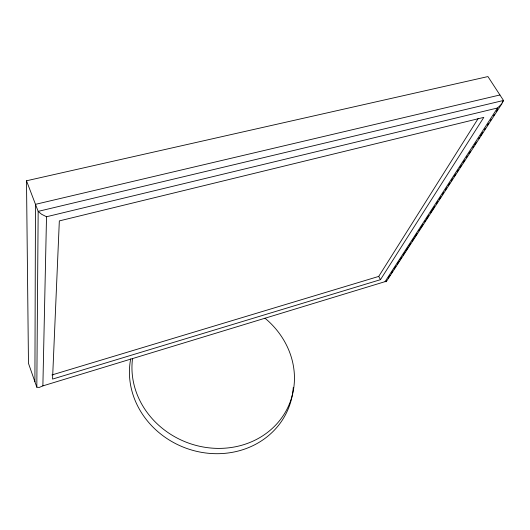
<?xml version="1.0" encoding="UTF-8"?>
<svg xmlns="http://www.w3.org/2000/svg" width="530" height="530" viewBox="0 0 530 530"><rect width="100%" height="100%" fill="white"/><g stroke="black" fill="none" stroke-linecap="round" stroke-linejoin="round"><path stroke-width="0.79" d="M34.901 381.733L35.483 204.341L499.929 94.976M36.815 387.198L38.167 211.377L26.5 180.783L487.938 76.572L503.5 100.461L501.758 103.933L386.264 281.675L385.052 281.655L42.877 385.886L39.28 387.423L36.815 387.198L28.468 363.348L26.5 180.783M42.877 385.886L46.514 216.75L41.592 214.259L38.167 211.377L503.5 100.461L502.149 102.542M386.264 281.675L386.463 280.761M51.94 374.949L378.718 276.421L478.259 118.382M380.46 279.681L483.81 117.375L59.334 220.904L52.549 379.089L380.46 279.681L378.718 276.421M385.052 281.655L497.504 107.994L501.758 103.933M388.265 277.992L390.067 275.216M391.418 273.135L392.763 271.055M394.115 268.975L395.917 266.199M397.268 264.119L399.07 261.343M399.971 259.958L401.767 257.183M403.118 255.102L404.92 252.333M405.821 250.942L408.074 247.477M408.968 246.092L410.77 243.316M412.121 241.236L413.923 238.46M414.824 237.076L417.07 233.604M418.872 230.835L419.773 229.444M420.674 228.059L422.927 224.594M424.729 221.818L425.623 220.434M426.524 219.042L428.777 215.577M430.579 212.802L434.626 206.561M436.428 203.785L437.78 201.705M439.132 199.624L440.933 196.855M442.278 194.775L443.63 192.695M445.432 189.919L446.783 187.839M448.135 185.758L449.93 182.982M451.282 180.902L452.633 178.822M453.985 176.742L455.787 173.966M457.138 171.886L458.483 169.805M459.835 167.725L461.637 164.956M462.988 162.876L464.79 160.1M466.585 157.324L467.486 155.939M468.838 153.859L470.64 151.083M472.892 147.618L473.793 146.227M474.688 144.842L476.49 142.066M478.742 138.602L479.643 137.217M480.544 135.826L482.797 132.361M484.592 129.585L485.493 128.2M487.295 125.424L488.647 123.344M490.449 120.568L491.343 119.184M493.596 115.719L494.497 114.328M496.299 111.558L497.65 109.478M46.514 216.75L497.504 107.994M293.269 387.503A83.031 75.253 21.7 0 1 201.539 452.348A83.031 75.253 21.7 0 1 130.691 358.916M264.967 318.179A82.289 74.372 21.7 0 1 243.27 444.809A82.289 74.372 21.7 0 1 132.553 358.512"/></g></svg>
